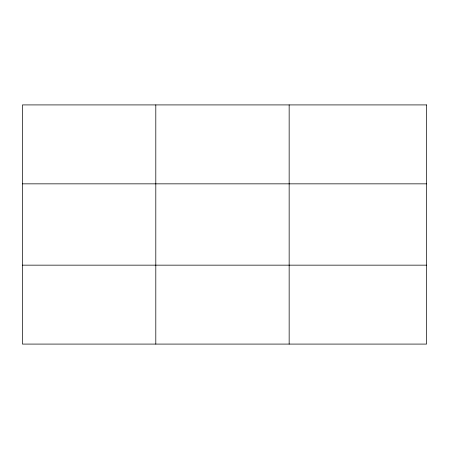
<?xml version="1.0" encoding="UTF-8"?>
<svg xmlns="http://www.w3.org/2000/svg" width="449" height="449" viewBox="0 0 449 449"><rect width="100%" height="100%" fill="white"/><g stroke="black" fill="none" stroke-linecap="round" stroke-linejoin="round"><path stroke-width="0.67" d="M155.803 104.914L155.803 344.086M289.156 104.914L289.156 344.086M22.45 183.843L426.55 183.843M22.45 265.157L426.55 265.157M426.55 104.914L426.55 344.086L22.45 344.086L22.45 104.914L426.55 104.914"/></g></svg>
